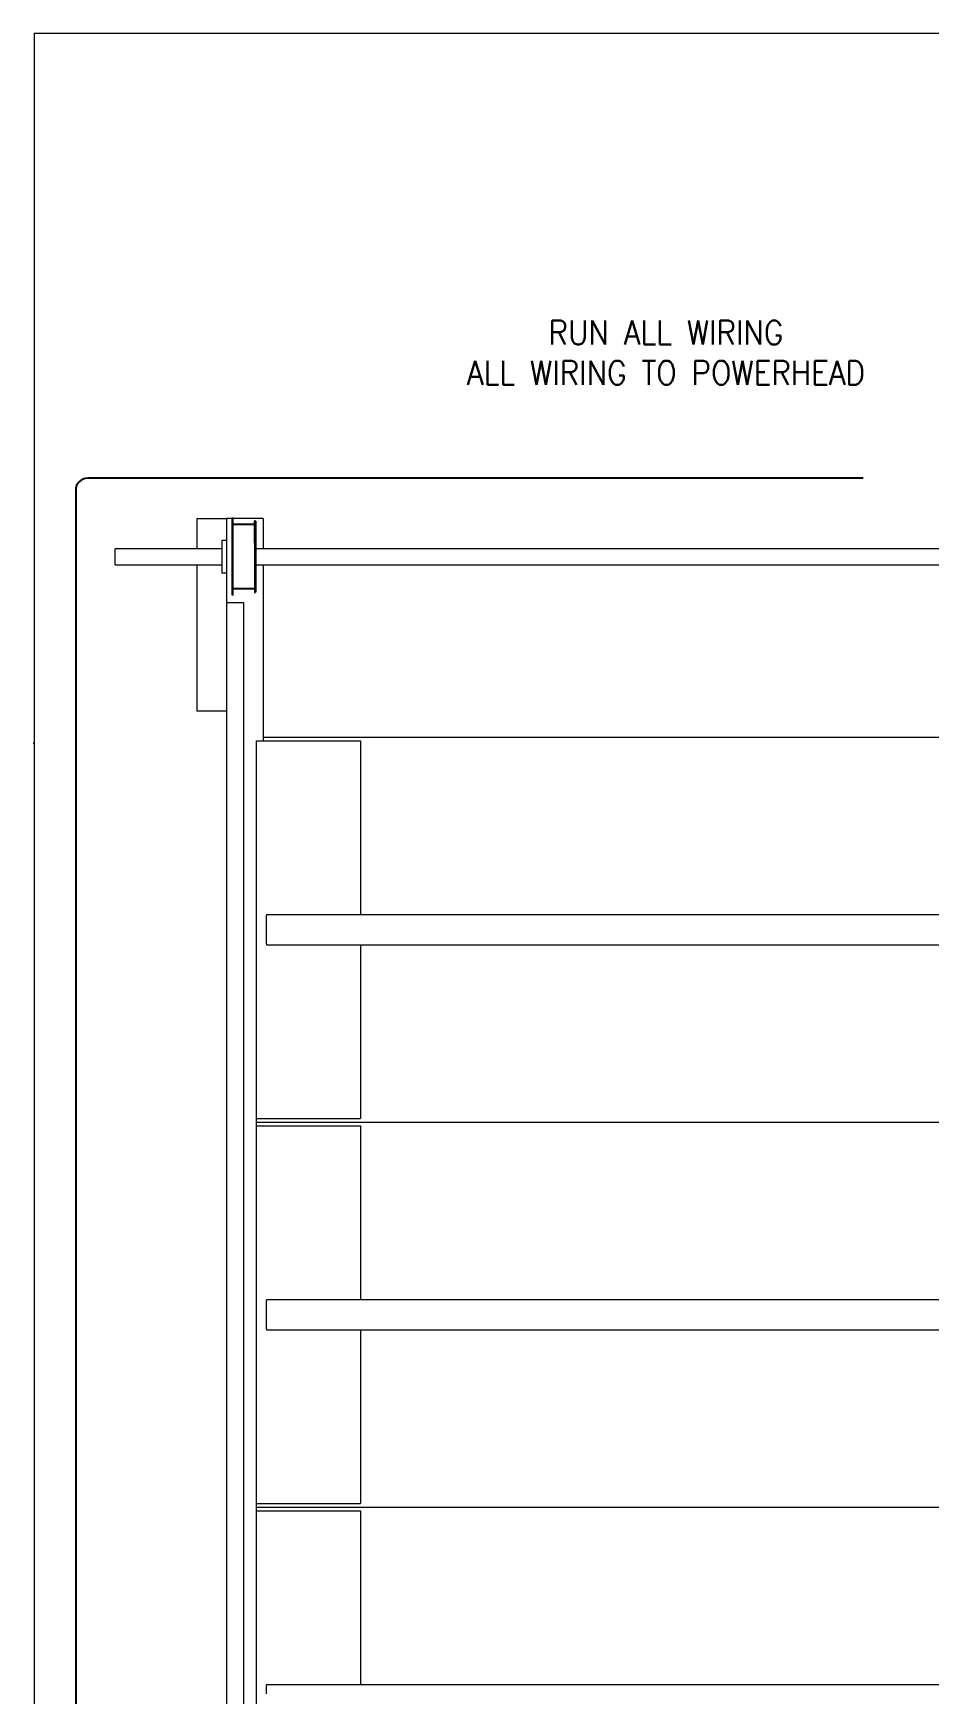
# Model space of a CAD drawing. Extents: x 20 to 307, y 49 to 248.
# Drawn here: x 33.7 to 89.6, y 144.4 to 248 of the extents above; entities that cross this region are included whole.
import ezdxf

# ---------------------------------------------------------------- set-up
doc = ezdxf.new("R2010")
doc.units = 0
doc.header["$LTSCALE"] = 0.5
doc.header["$MEASUREMENT"] = 0
doc.layers.get('0').update_dxf_attribs({"linetype": 'CONTINUOUS'})
doc.layers.add('DIM', color=1, linetype='CONTINUOUS')
doc.layers.add('PEN1', color=4, linetype='CONTINUOUS')
doc.styles.add('ROMANS', font='romans.shx', dxfattribs={"width": 0.9, "height": 0.75})

msp = doc.modelspace()

# ---------------------------------------------------------------- linework, layer by layer
for p, q in [((36.372926, 219.460446), (36.372926, 89.001301)), ((85.472286, 220.210446), (37.122926, 220.210446))]:
    msp.add_line(p, q)
msp.add_arc((37.122926, 219.460446), 0.75, 90, 180)
at = {"layer": 'DIM', "linetype": 'Continuous', "lineweight": 15}
for p, q in [((33.77359, 247.950957), (33.77359, 83.693224)), ((33.77359, 247.950957), (274.608397, 247.950957)), ((43.95459, 215.815724), (43.95459, 217.693224)), ((43.95459, 217.693224), (45.77359, 217.693224)), ((45.77359, 217.693224), (45.77359, 216.740732)), ((46.11709, 217.693224), (45.77359, 217.693224)), ((48.05459, 217.693224), (46.203532, 217.693224)), ((48.05459, 217.693224), (48.05459, 215.815724)), ((45.77359, 216.740732), (45.77359, 215.435064)), ((45.476465, 215.815724), (38.82971, 215.815724)), ((38.82971, 214.820724), (38.82971, 215.815724)), ((45.77359, 216.318724), (45.476465, 216.318724)), ((45.476465, 216.318724), (45.476465, 215.713722)), ((45.476465, 215.713722), (45.476465, 214.317724)), ((45.77359, 215.435064), (45.77359, 211.106297)), ((107.76409, 215.815724), (47.59109, 215.815724)), ((38.82971, 215.01882), (38.82971, 215.06523)), ((38.82971, 214.820724), (45.476465, 214.820724)), ((43.95459, 205.693224), (43.95459, 214.820724)), ((45.476465, 214.317724), (45.77359, 214.317724)), ((47.59109, 214.820724), (107.76409, 214.820724)), ((48.05459, 214.820724), (48.05459, 204.069224)), ((45.77359, 212.468522), (46.83017, 212.468522)), ((46.83017, 212.468522), (46.83017, 83.693224)), ((45.77359, 211.106297), (45.77359, 204.62872)), ((45.77359, 205.693224), (43.95459, 205.693224)), ((45.77359, 204.62872), (45.77359, 85.505724)), ((48.05459, 204.069224), (142.77359, 204.069224)), ((48.05459, 204.069224), (48.05459, 203.844224)), ((33.72359, 203.693224), (33.77359, 203.693224)), ((47.63109, 203.844224), (47.63109, 83.693224)), ((47.63109, 203.844224), (47.79109, 203.844224)), ((47.79109, 203.844224), (53.941024, 203.844224)), ((53.941024, 203.844224), (53.967334, 203.844224)), ((53.967334, 203.844224), (54.131045, 203.844224)), ((54.131045, 203.844224), (54.131045, 193.006724)), ((48.27359, 193.006724), (48.27359, 192.953598)), ((48.27359, 193.006724), (241.27359, 193.006724)), ((48.27359, 192.944283), (48.27359, 192.953598)), ((48.27359, 192.886327), (48.27359, 192.944283)), ((48.27359, 192.496724), (48.27359, 192.886327)), ((48.27359, 192.436724), (48.27359, 192.496724)), ((48.27359, 192.321724), (48.27359, 192.436724)), ((48.27359, 191.816724), (48.27359, 192.321724)), ((48.27359, 191.701724), (48.27359, 191.816724)), ((48.27359, 191.641724), (48.27359, 191.701724)), ((48.27359, 191.25212), (48.27359, 191.641724)), ((48.27359, 191.194165), (48.27359, 191.25212)), ((48.27359, 191.18485), (48.27359, 191.194165)), ((48.27359, 191.18485), (48.27359, 191.131724)), ((48.27359, 191.131724), (241.27359, 191.131724)), ((54.131045, 191.131724), (54.131045, 180.294224)), ((47.63109, 180.294224), (54.131045, 180.294224)), ((47.63109, 180.069224), (242.03109, 180.069224)), ((47.63109, 179.844224), (54.131045, 179.844224)), ((53.794981, 180.069224), (235.867199, 180.069224)), ((54.131045, 179.844224), (54.131045, 169.006724)), ((48.27359, 169.006724), (241.27359, 169.006724)), ((48.27359, 169.006724), (48.27359, 168.953598)), ((48.27359, 168.944283), (48.27359, 168.953598)), ((48.27359, 168.886327), (48.27359, 168.944283)), ((48.27359, 168.496724), (48.27359, 168.886327)), ((48.27359, 168.436724), (48.27359, 168.496724)), ((48.27359, 168.321724), (48.27359, 168.436724)), ((48.27359, 167.816724), (48.27359, 168.321724)), ((48.27359, 167.701724), (48.27359, 167.816724)), ((48.27359, 167.641724), (48.27359, 167.701724)), ((48.27359, 167.25212), (48.27359, 167.641724)), ((48.27359, 167.194165), (48.27359, 167.25212)), ((48.27359, 167.18485), (48.27359, 167.194165)), ((48.27359, 167.18485), (48.27359, 167.131724)), ((48.27359, 167.131724), (241.27359, 167.131724)), ((54.131045, 167.131724), (54.131045, 156.294224)), ((47.63109, 156.294224), (54.131045, 156.294224)), ((47.63109, 156.069224), (242.03109, 156.069224)), ((47.63109, 155.844224), (54.131045, 155.844224)), ((53.794981, 156.069224), (235.867199, 156.069224)), ((54.131045, 155.844224), (54.131045, 145.006724)), ((48.27359, 145.006724), (48.27359, 144.953598)), ((48.27359, 145.006724), (241.27359, 145.006724)), ((48.27359, 144.944283), (48.27359, 144.953598)), ((48.27359, 144.886327), (48.27359, 144.944283)), ((48.27359, 144.496724), (48.27359, 144.886327)), ((48.27359, 144.436724), (48.27359, 144.496724))]:
    msp.add_line(p, q, dxfattribs=at)
at = {"layer": 'PEN1', "linetype": 'Continuous', "lineweight": 15}
for p, q in [((46.19709, 217.712724), (46.11709, 217.712724)), ((46.11709, 212.923724), (46.11709, 217.712379)), ((46.19709, 212.923724), (46.19709, 217.712611)), ((47.51109, 216.164838), (47.51109, 217.525723)), ((47.56009, 217.556724), (47.54209, 217.556724)), ((47.51109, 216.164838), (47.51109, 213.110725)), ((46.19709, 212.923724), (46.11709, 212.923724)), ((47.54209, 213.079724), (47.56009, 213.079724))]:
    msp.add_line(p, q, dxfattribs=at)
at = {"layer": 'PEN1'}
for p, q in [((47.59109, 217.525724), (47.59109, 213.110724)), ((47.510743, 217.321603), (46.19709, 217.321603)), ((47.510743, 213.314845), (46.19709, 213.314845))]:
    msp.add_line(p, q, dxfattribs=at)
at = {"layer": 'PEN1', "linetype": 'Continuous', "lineweight": 15}
for centre, start, end in [((47.54209, 217.525724), 90, 180), ((47.56009, 217.525724), 0, 90), ((47.54209, 213.110724), 180, 270), ((47.56009, 213.110724), 270, 0)]:
    msp.add_arc(centre, 0.031, start, end, dxfattribs=at)

# ---------------------------------------------------------------- texts
at = {"layer": 'DIM', "insert": (73.171894, 228.038011), "char_height": 1.5, "attachment_point": 5, "style": 'ROMANS'}
msp.add_mtext('RUN ALL WIRING\\PALL WIRING TO POWERHEAD', dxfattribs=at)

doc.saveas('drawing.dxf')
